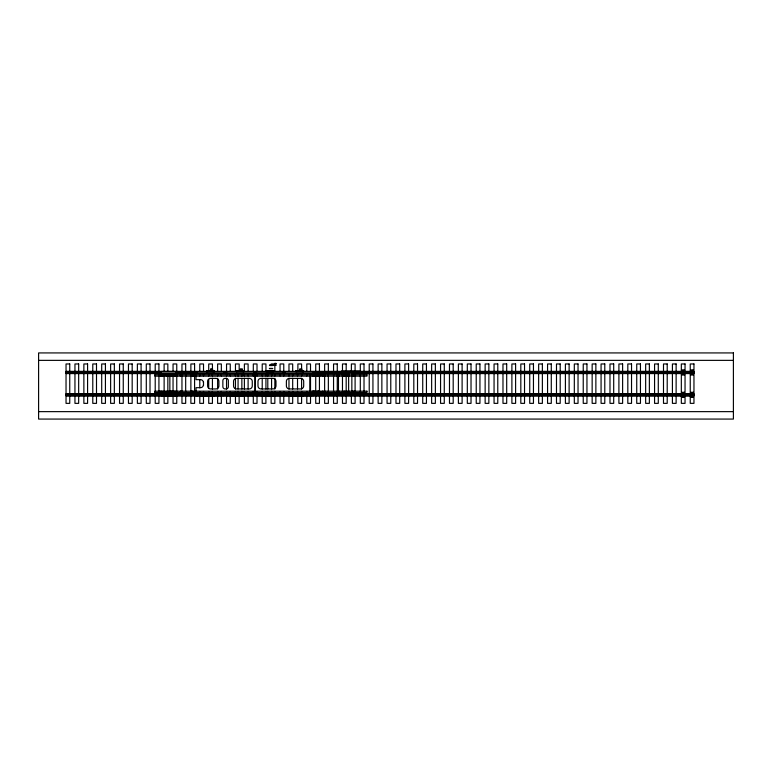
<?xml version="1.0" encoding="UTF-8"?>
<svg xmlns="http://www.w3.org/2000/svg" width="772" height="772" viewBox="0 0 772 772"><rect width="100%" height="100%" fill="white"/><g stroke="black" fill="none" stroke-linecap="round" stroke-linejoin="round"><path stroke-width="1.16" d="M38.6 360.36L733.4 360.36M274.861 363.313L275.865 363.313M274.697 363.68L276.029 363.68M271.136 363.969L276.029 363.873M269.775 364.915L276.029 364.915M269.476 365.291L276.029 365.291M269.476 365.571L272.593 365.571M269.409 368.398L272.661 368.398M269.409 368.688L272.661 368.688M210.466 369.141L212.696 369.141M240.198 369.141L242.427 369.141M299.642 369.141L301.871 369.141M210.466 369.286L212.696 369.286M240.198 369.286L242.427 369.286M299.642 369.286L301.871 369.286M214.558 370.917L206.597 370.917L206.606 371.593M244.28 370.917L236.319 370.917L236.338 371.593M266.108 371.593L266.06 370.917L274.002 370.917M295.772 370.917L303.734 370.917M681.994 370.849L684.368 370.849M690.911 370.849L693.285 370.849M341.446 371.042L359.279 371.042M207.128 371.351L66.189 371.351L66.189 373.58L349.282 373.58M214.355 371.351L236.039 371.351M243.267 371.351L266.157 371.351M273.385 371.351L296.274 371.351M303.502 371.351L693.806 371.351L693.806 373.58L351.685 373.58M161.194 371.486L176.055 371.486M66.189 371.718L161.358 371.718M175.813 371.718L253.708 371.593M254.113 371.718L285.428 371.718M285.669 371.593L342.054 371.718M358.912 371.718L693.806 371.718M66.189 371.93L161.358 371.93M175.813 371.93L197.497 371.93M223.996 371.93L226.408 371.93M254.113 371.93L256.516 371.93M283.025 371.93L285.428 371.93M313.142 371.93L342.054 371.93M358.912 371.93L693.806 371.93M66.189 372.345L161.358 372.345M175.813 372.345L197.497 372.345M223.996 372.345L226.408 372.345M254.113 372.345L256.516 372.345M283.025 372.345L285.428 372.345M313.142 372.345L342.054 372.345M358.912 372.345L693.806 372.345M66.189 372.587L161.358 372.587M175.813 372.587L196.291 372.587M223.996 372.587L226.408 372.587M313.142 372.587L693.806 372.587M66.189 373.001L349.282 373.001M351.685 373.001L693.806 373.001M341.041 373.117L359.694 373.117M66.189 373.214L161.358 373.214M175.813 373.214L196.291 373.214M223.996 373.214L226.408 373.214M313.142 373.214L349.282 373.214M351.685 373.214L693.806 373.214M681.994 374.082L684.368 374.082M690.911 374.082L693.285 374.082M681.994 393.247L684.368 393.247M690.911 393.247L693.285 393.247M340.915 393.315L359.569 393.315M342.054 393.749L66.189 393.749L66.189 395.978L693.806 395.978L693.806 393.749L358.912 393.749M340.915 393.884L359.569 393.884M66.189 394.116L161.358 394.116M175.813 394.116L196.291 394.116M223.996 394.116L226.408 394.116M313.142 394.116L342.054 394.116M358.912 394.116L693.806 394.116M66.189 394.328L342.054 394.328M358.912 394.328L693.806 394.328M66.189 394.743L161.358 394.743M175.813 394.743L196.291 394.743M223.996 394.743L226.408 394.743M313.142 394.743L342.054 394.743M358.912 394.743L693.806 394.743M66.189 394.984L161.358 394.984M175.813 394.984L197.497 394.984M223.996 394.984L226.408 394.984M254.113 394.984L256.516 394.984M283.025 394.984L285.428 394.984M313.142 394.984L693.806 394.984M350.604 395.1L349.88 395.399M66.189 395.399L161.358 395.399M175.813 395.399L197.497 395.399M223.996 395.399L226.408 395.399M254.113 395.399L256.516 395.399M283.025 395.399L285.428 395.399M313.142 395.399L693.806 395.399M66.189 395.602L161.358 395.602M175.813 395.602L197.497 395.602M223.996 395.602L226.408 395.602M254.113 395.602L256.516 395.602M283.025 395.602L285.428 395.602M313.142 395.602L693.806 395.602M161.087 395.843L175.958 395.843M196.493 395.737L223.986 395.737M226.215 395.737L253.708 395.737M255.937 395.737L283.44 395.737M285.669 395.737L313.162 395.737M243.605 396.412L231.793 396.412L231.822 395.737M273.327 396.412L261.515 396.412L261.554 395.737M291.237 396.412L303.049 396.412L303.02 395.737M681.994 396.48L684.368 396.48M690.911 396.48L693.285 396.48M38.6 411.64L733.4 411.64M356.973 395.399L351.935 395.399M355.458 374.825L355.458 376.157M355.458 391.172L355.458 392.504M354.3 374.825L354.3 376.157M354.3 391.172L354.3 392.504M353.2 374.825L353.2 376.157M353.2 391.172L353.2 392.504M351.897 374.825L351.897 376.157M351.897 391.172L351.897 392.504M351.849 373.117L351.849 393.315M351.385 371.129L351.385 363.969L355.101 363.969L355.101 403.36L351.385 403.36L351.385 395.003M348.876 374.825L348.876 376.157M348.876 391.172L348.876 392.504M348.635 373.117L348.635 393.315M348.548 395.399L343.511 395.399M347.091 374.825L347.091 376.157M347.091 391.172L347.091 392.504M344.563 374.825L344.563 376.157M344.563 391.172L344.563 392.504M343.82 374.825L343.82 376.157M343.82 391.172L343.82 392.504M339.255 374.825L339.255 376.157M339.255 391.172L339.255 392.504M338.59 374.825L338.59 376.157M338.59 391.172L338.59 392.504M338.474 373.001L338.474 394.328M337.895 374.825L337.895 376.157M337.895 391.172L337.895 392.504M324.944 374.825L324.944 376.157M324.944 391.172L324.944 392.504M323.092 374.825L323.092 376.157M323.092 391.172L323.092 392.504M322.349 374.825L322.349 376.157M322.349 391.172L322.349 392.504M319.724 374.825L319.724 376.157M319.724 391.172L319.724 392.504M319.55 374.825L319.55 376.157M319.55 391.172L319.55 392.504M319.116 374.825L319.116 376.157M319.116 391.172L319.116 392.504M318.382 374.825L318.382 376.157M318.382 391.172L318.382 392.504M317.996 374.825L317.996 376.157M317.996 391.172L317.996 392.504M317.263 374.825L317.263 376.157M317.263 391.172L317.263 392.504M315.217 374.825L315.217 376.157M315.217 391.172L315.217 392.504M314.735 374.825L314.735 376.157M314.735 391.172L314.735 392.504M314.088 374.825L314.088 376.157M314.088 391.172L314.088 392.504M313.403 374.825L313.403 376.157M313.403 391.172L313.403 392.504M312.988 374.825L312.988 376.157M312.988 391.172L312.988 392.504M312.795 374.825L312.795 376.157M312.795 391.172L312.795 392.504M310.518 371.129L310.518 363.969L306.802 363.969L306.802 371.129M310.518 373.523L310.518 393.807M310.518 396.2L310.518 403.36L306.802 403.36L306.802 396.2M310.055 374.825L310.055 376.157M310.055 391.172L310.055 392.504M309.862 374.825L309.862 392.504M306.802 373.523L306.802 375.906M306.802 391.423L306.802 393.807M303.56 370.917L303.579 371.593M303.319 371.593L303.3 370.917L303.116 371.593M302.971 370.917L303.039 371.593M302.933 370.917L302.817 371.593M302.942 395.737L302.942 396.412M302.749 395.737L302.749 396.412M302.605 370.917L302.605 371.593M302.508 395.737L302.508 396.412M302.277 370.917L302.277 371.593M302.161 395.737L302.161 396.412M301.91 370.917L301.91 371.593M301.755 395.737L301.755 396.412M301.601 371.129L301.601 363.969L297.886 363.969L297.886 371.129M301.601 373.523L301.601 375.906M301.601 378.29L301.601 389.04M301.601 391.423L301.601 393.807M301.601 396.2L301.601 403.36L297.886 403.36L297.886 396.2M301.456 370.917L301.456 371.593M301.312 395.737L301.312 396.412M300.964 370.917L300.964 371.593M300.79 395.737L300.79 396.412M300.443 370.917L300.443 371.593M300.26 395.737L300.26 396.412M299.883 370.917L299.883 371.593M299.69 395.737L299.69 396.412M299.324 370.917L299.324 371.593M299.411 395.737L299.411 396.412M299.131 395.737L299.131 396.412M298.754 370.917L298.754 371.593M298.561 395.737L298.561 396.412M298.204 370.917L298.204 371.593M297.992 395.737L297.992 396.412M297.674 370.917L297.674 371.593M297.519 373.667L297.519 376.022M297.519 378.377L297.519 388.953M297.519 391.308L297.519 393.662M297.21 370.917L297.21 371.593M297.307 395.737L297.307 396.412M296.776 370.917L296.776 371.593M296.67 395.737L296.67 396.412M296.429 370.917L296.429 371.593M296.149 370.917L296.149 371.593M296.004 371.593L295.937 370.917L295.782 371.593M295.56 395.737L295.56 396.412M294.75 395.737L294.75 396.412M292.685 371.129L292.685 363.969L288.969 363.969L288.969 371.129M292.685 373.523L292.685 375.906M292.685 378.29L292.685 389.04M292.685 391.423L292.685 393.807M292.685 396.2L292.685 403.36L288.969 403.36L288.969 396.2M292.627 395.737L292.627 396.412M292.096 395.737L292.096 396.412M291.276 395.737L291.276 396.412M288.969 373.523L288.969 375.906M288.969 378.29L288.969 389.04M288.969 391.423L288.969 393.807M283.768 375.906L283.768 363.969L280.053 363.969L280.053 371.129M283.768 391.423L283.768 403.36L280.053 403.36L280.053 396.2M280.053 373.523L280.053 375.906M280.053 391.423L280.053 393.807M274.851 363.969L274.851 371.129M274.851 373.523L274.851 375.906M274.851 378.29L274.851 389.04M274.851 391.423L274.851 393.807M274.851 396.2L274.851 403.36L271.136 403.36L271.136 396.2M273.857 371.593L273.857 370.917L273.722 371.593M273.577 370.917L273.577 371.593M273.491 370.917L273.394 371.593L273.201 370.917M273.288 395.737L273.22 396.412M273.095 370.917L273.095 371.593M272.873 370.917L272.873 371.593M273.027 395.737L273.027 396.412M272.777 395.737L272.777 396.412M272.555 370.917L272.555 371.593M272.439 395.737L272.439 396.412M272.188 370.917L272.188 371.593M272.033 395.737L272.033 396.412M271.734 370.917L271.734 371.593M271.58 373.667L271.58 376.022M271.58 378.377L271.58 388.953M271.58 391.308L271.58 393.662M271.59 395.737L271.59 396.412M271.242 370.917L271.242 371.593M271.068 395.737L271.068 396.412M270.721 370.917L270.721 371.593M270.538 395.737L270.538 396.412M270.161 370.917L270.161 371.593M269.968 395.737L269.968 396.412M269.689 395.737L269.689 396.412M269.592 370.917L269.592 371.593M269.409 395.737L269.409 396.412M269.032 370.917L269.032 371.593M268.839 395.737L268.839 396.412M268.482 370.917L268.482 371.593M268.27 395.737L268.27 396.412M267.952 370.917L267.952 371.593M267.797 373.667L267.797 376.022M267.797 378.377L267.797 388.953M267.797 391.308L267.797 393.662M267.585 395.737L267.585 396.412M267.488 370.917L267.488 371.593M267.054 370.917L267.054 371.593M266.948 395.737L266.948 396.412M266.707 370.917L266.716 371.593M266.137 370.917L266.166 371.593M265.935 371.129L265.935 363.969L262.219 363.969L262.219 371.129M265.935 373.523L265.935 375.906M265.935 378.29L265.935 389.04M265.935 391.423L265.935 393.807M265.838 395.737L265.935 403.36L262.219 403.36L262.219 396.2M265.018 395.737L265.018 396.412M262.905 395.737L262.905 396.412M262.364 395.737L262.364 396.412M262.219 373.523L262.219 375.906M262.219 378.29L262.219 389.04M262.219 391.423L262.219 393.807M257.018 371.129L257.018 363.969L253.303 363.969L253.303 371.129M257.018 373.523L257.018 375.906M257.018 391.423L257.018 393.807M257.018 396.2L257.018 403.36L253.303 403.36L253.303 396.2M255.32 374.825L255.32 392.504M254.943 376.157L254.943 391.172M253.303 373.523L253.303 375.906M253.303 391.423L253.303 393.807M248.102 371.129L248.102 363.969L244.386 363.969L244.386 371.129M248.102 373.523L248.102 375.906M248.102 378.29L248.102 389.04M248.102 391.423L248.102 393.807M248.102 396.2L248.102 403.36L244.386 403.36L244.386 396.2M244.386 373.523L244.386 375.906M244.386 378.29L244.386 389.04M244.386 391.423L244.386 393.807M244.135 370.917L244.106 371.593M244 370.917L244 371.593M243.865 370.917L243.846 371.593M243.672 370.917L243.759 371.593M243.518 371.593L243.479 370.917L243.373 371.593M243.566 395.737L243.566 396.412M243.296 395.737L243.296 396.412M243.151 370.917L243.151 371.593M243.055 395.737L243.055 396.412M242.833 370.917L242.833 371.593M242.717 395.737L242.717 396.412M242.456 370.917L242.456 371.593M242.311 395.737L242.311 396.412M242.012 370.917L242.012 371.593M241.858 373.667L241.858 376.022M241.858 378.377L241.858 388.953M241.858 391.308L241.858 393.662M241.858 395.737L241.858 396.412M241.52 370.917L241.52 371.593M241.346 395.737L241.346 396.412M240.999 370.917L240.999 371.593M240.816 395.737L240.816 396.412M240.43 370.917L240.43 371.593M240.246 395.737L240.246 396.412M239.967 395.737L239.967 396.412M239.87 370.917L239.87 371.593M239.677 395.737L239.677 396.412M239.301 370.917L239.301 371.593M239.175 371.129L239.175 363.969L235.46 363.969L235.46 371.129M239.117 395.737L239.175 403.36L235.46 403.36L235.46 396.2M238.76 370.917L238.76 371.593M238.538 395.737L238.538 396.412M238.23 370.917L238.23 371.593M238.065 373.667L238.065 376.022M238.065 378.377L238.065 388.953M238.065 391.308L238.065 393.662M237.863 395.737L237.863 396.412M237.766 370.917L237.766 371.593M237.332 370.917L237.332 371.593M237.226 395.737L237.226 396.412M236.985 370.917L236.985 371.593M236.705 370.917L236.705 371.593M236.55 370.917L236.55 371.593M236.406 370.917L236.444 371.593M236.116 395.737L236.116 396.412M235.46 373.523L235.46 375.906M235.46 378.29L235.46 389.04M235.46 391.423L235.46 393.807M235.296 395.737L235.296 396.412M233.183 395.737L233.183 396.412M232.642 395.737L232.642 396.412M230.259 371.129L230.259 363.969L226.543 363.969L226.543 375.906M230.259 373.523L230.259 375.906M230.259 391.423L230.259 393.807M230.259 396.2L230.259 403.36L226.543 403.36L226.543 391.423M226.543 378.29L226.543 389.04M221.342 371.129L221.342 363.969L217.627 363.969L217.627 371.129M221.342 373.523L221.342 375.906M221.342 391.423L221.342 393.807M221.342 396.2L221.342 403.36L217.627 403.36L217.627 396.2M217.627 373.523L217.627 375.906M217.627 378.29L217.627 389.04M217.627 391.423L217.627 393.807M214.384 370.917L214.413 371.593M214.278 370.917L214.278 371.593M214.124 370.917L214.037 371.593M213.95 370.917L213.873 371.593M213.796 370.917L213.757 371.593M213.844 395.737L213.844 396.412L202.061 396.412L202.1 395.737M213.651 370.917L213.651 371.593M213.574 395.737L213.574 396.412M213.429 370.917L213.429 371.593M213.333 395.737L213.333 396.412M213.101 370.917L213.101 371.593M212.985 395.737L212.985 396.412M212.734 370.917L212.734 371.593M212.59 395.737L212.59 396.412M212.425 371.129L212.425 363.969L208.71 363.969L208.71 371.129M212.425 373.523L212.425 375.906M212.425 378.29L212.425 389.04M212.425 391.423L212.425 393.807M212.425 396.2L212.425 403.36L208.71 403.36L208.816 395.737M212.29 370.917L212.29 371.593M212.136 395.737L212.136 396.412M211.798 370.917L211.798 371.593M211.625 395.737L211.625 396.412M211.277 370.917L211.277 371.593M211.094 395.737L211.094 396.412M210.708 370.917L210.708 371.593M210.524 395.737L210.524 396.412M210.235 395.737L210.235 396.412M210.148 370.917L210.148 371.593M209.955 395.737L209.955 396.412M209.579 370.917L209.579 371.593M209.386 395.737L209.386 396.412M209.038 370.917L209.038 371.593M208.71 373.523L208.71 375.906M208.71 379.486L208.71 387.843M208.71 391.423L208.71 393.807M208.508 370.917L208.508 371.593M208.141 395.737L208.141 396.412M208.044 370.917L208.044 371.593M207.6 370.917L207.6 371.593M207.504 395.737L207.504 396.412M207.263 370.917L207.263 371.593M206.973 370.917L207.05 371.593M206.828 370.917L206.828 371.593M206.722 370.917L206.761 371.593M206.394 395.737L206.394 396.412M205.574 395.737L205.574 396.412M203.509 371.129L203.509 363.969L199.794 363.969L199.794 371.129M203.509 373.523L203.509 375.906M203.509 381.87L203.509 385.45M203.509 391.423L203.509 393.807M203.461 395.737L203.509 403.36L199.794 403.36L199.794 396.2M202.92 395.737L202.92 396.412M199.794 373.523L199.794 375.906M199.794 379.486L199.794 387.843M199.794 391.423L199.794 393.807M196.059 374.825L196.02 379.65L200.479 379.65A2.972 2.972 0 0 1 203.451 382.623M196.059 392.504L196.02 387.679L200.479 387.679A2.972 2.972 0 0 0 203.451 384.707M194.949 374.825L194.949 376.157M194.949 391.172L194.949 392.504M194.322 374.825L194.322 376.157M194.322 391.172L194.322 392.504M192.894 374.825L192.894 376.157M192.894 391.172L192.894 392.504M192.006 374.825L192.006 376.157M192.006 391.172L192.006 392.504M191.707 374.825L191.784 376.157M191.784 391.172L191.707 392.504M180.638 374.825L180.716 376.157M180.716 391.172L180.638 392.504M180.416 374.825L180.416 376.157M180.416 391.172L180.416 392.504M176.547 374.825L176.547 376.157M176.547 391.172L176.547 392.504M175.437 374.825L175.437 376.157M175.437 391.172L175.437 392.504M174.472 374.825L174.472 376.157M174.472 391.172L174.472 392.504M173.044 371.129L173.044 363.969L176.759 363.969L176.759 403.36L173.044 403.36L173.044 396.2M173.044 373.523L173.044 393.807M172.909 374.825L172.909 376.157M172.909 391.172L172.909 392.504M172.088 374.825L172.088 376.157M172.088 391.172L172.088 392.504M171.423 374.825L171.423 376.157M171.423 391.172L171.423 392.504M170.757 374.825L170.757 376.157M170.757 391.172L170.757 392.504M169.859 373.561L169.859 393.759M167.842 371.129L167.842 363.969L164.127 363.969L164.127 371.129M167.842 373.523L167.842 393.807M167.842 396.2L167.842 403.36L164.127 403.36L164.127 396.2M167.485 374.825L167.485 376.157M167.485 391.172L167.485 392.504M166.887 374.825L166.887 376.157M166.887 391.172L166.887 392.504M164.658 374.825L164.658 376.157M164.658 391.172L164.658 392.504M164.127 373.523L164.127 393.807M162.168 374.825L162.168 376.157M162.168 391.172L162.168 392.504M161.464 374.825L161.464 376.157M161.464 391.172L161.464 392.504M160.422 374.825L160.422 376.157M160.422 391.172L160.422 392.504M159.457 374.825L159.457 376.157M159.457 391.172L159.457 392.504M159.157 374.825L159.157 376.157M159.157 391.172L159.157 392.504M733.4 352.929L38.6 352.929L38.6 419.071L733.4 419.071L733.4 352.929M69.75 363.969L66.035 363.969L66.035 403.36L69.75 403.36L69.75 363.969M78.667 363.969L74.952 363.969L74.952 403.36L78.667 403.36L78.667 363.969M87.583 363.969L83.868 363.969L83.868 403.36L87.583 403.36L87.583 363.969M96.5 363.969L92.785 363.969L92.785 403.36L96.5 403.36L96.5 363.969M105.426 363.969L101.701 363.969L101.701 403.36L105.426 403.36L105.426 363.969M114.343 363.969L110.628 363.969L110.628 403.36L114.343 403.36L114.343 363.969M123.259 363.969L119.544 363.969L119.544 403.36L123.259 403.36L123.259 363.969M132.176 363.969L128.461 363.969L128.461 403.36L132.176 403.36L132.176 363.969M141.093 363.969L137.377 363.969L137.377 403.36L141.093 403.36L141.093 363.969M150.009 363.969L146.294 363.969L146.294 403.36L150.009 403.36L150.009 363.969M158.926 363.969L155.211 363.969L155.211 403.36L158.926 403.36L158.926 363.969M185.676 363.969L181.96 363.969L181.96 403.36L185.676 403.36L185.676 363.969M194.592 363.969L190.877 363.969L190.877 403.36L194.592 403.36L194.592 363.969M319.434 363.969L315.719 363.969L315.719 403.36L319.434 403.36L319.434 363.969M328.351 363.969L324.636 363.969L324.636 403.36L328.351 403.36L328.351 363.969M337.267 363.969L333.552 363.969L333.552 403.36L337.267 403.36L337.267 363.969M346.184 363.969L342.469 363.969L342.469 403.36L346.184 403.36L346.184 363.969M364.017 363.969L360.302 363.969L360.302 403.36L364.017 403.36L364.017 363.969M372.934 363.969L369.219 363.969L369.219 403.36L372.934 403.36L372.934 363.969M381.86 363.969L378.135 363.969L378.135 403.36L381.86 403.36L381.86 363.969M390.777 363.969L387.062 363.969L387.062 403.36L390.777 403.36L390.777 363.969M399.693 363.969L395.978 363.969L395.978 403.36L399.693 403.36L399.693 363.969M408.61 363.969L404.895 363.969L404.895 403.36L408.61 403.36L408.61 363.969M417.527 363.969L413.811 363.969L413.811 403.36L417.527 403.36L417.527 363.969M426.443 363.969L422.728 363.969L422.728 403.36L426.443 403.36L426.443 363.969M435.36 363.969L431.644 363.969L431.644 403.36L435.36 403.36L435.36 363.969M444.276 363.969L440.561 363.969L440.561 403.36L444.276 403.36L444.276 363.969M453.193 363.969L449.478 363.969L449.478 403.36L453.193 403.36L453.193 363.969M462.11 363.969L458.394 363.969L458.394 403.36L462.11 403.36L462.11 363.969M471.026 363.969L467.311 363.969L467.311 403.36L471.026 403.36L471.026 363.969M479.943 363.969L476.227 363.969L476.227 403.36L479.943 403.36L479.943 363.969M488.859 363.969L485.144 363.969L485.144 403.36L488.859 403.36L488.859 363.969M497.776 363.969L494.061 363.969L494.061 403.36L497.776 403.36L497.776 363.969M506.693 363.969L502.977 363.969L502.977 403.36L506.693 403.36L506.693 363.969M515.609 363.969L511.894 363.969L511.894 403.36L515.609 403.36L515.609 363.969M524.535 363.969L520.82 363.969L520.82 403.36L524.535 403.36L524.535 363.969M533.452 363.969L529.737 363.969L529.737 403.36L533.452 403.36L533.452 363.969M542.369 363.969L538.653 363.969L538.653 403.36L542.369 403.36L542.369 363.969M551.285 363.969L547.57 363.969L547.57 403.36L551.285 403.36L551.285 363.969M560.202 363.969L556.487 363.969L556.487 403.36L560.202 403.36L560.202 363.969M569.118 363.969L565.403 363.969L565.403 403.36L569.118 403.36L569.118 363.969M578.035 363.969L574.32 363.969L574.32 403.36L578.035 403.36L578.035 363.969M586.952 363.969L583.236 363.969L583.236 403.36L586.952 403.36L586.952 363.969M595.868 363.969L592.153 363.969L592.153 403.36L595.868 403.36L595.868 363.969M604.785 363.969L601.07 363.969L601.07 403.36L604.785 403.36L604.785 363.969M613.701 363.969L609.986 363.969L609.986 403.36L613.701 403.36L613.701 363.969M622.618 363.969L618.903 363.969L618.903 403.36L622.618 403.36L622.618 363.969M631.535 363.969L627.819 363.969L627.819 403.36L631.535 403.36L631.535 363.969M640.451 363.969L636.736 363.969L636.736 403.36L640.451 403.36L640.451 363.969M649.368 363.969L645.653 363.969L645.653 403.36L649.368 403.36L649.368 363.969M658.284 363.969L654.569 363.969L654.569 403.36L658.284 403.36L658.284 363.969M667.211 363.969L663.495 363.969L663.495 403.36L667.211 403.36L667.211 363.969M676.127 363.969L672.412 363.969L672.412 403.36L676.127 403.36L676.127 363.969M685.044 363.969L681.329 363.969L681.329 403.36L685.044 403.36L685.044 363.969M693.96 363.969L690.245 363.969L690.245 403.36L693.96 403.36L693.96 363.969M684.368 369.904L681.994 369.904L681.994 375.028L684.368 375.028L684.368 369.904M693.285 369.904L690.911 369.904L690.911 375.028L693.285 375.028L693.285 369.904M366.98 374.825L154.931 374.825L154.931 376.157L366.98 376.157L366.98 374.825M215.938 378.386L210.582 378.386A2.972 2.972 0 0 0 207.61 381.358L207.61 385.971A2.972 2.972 0 0 0 210.582 388.943L215.938 388.943A2.972 2.972 0 0 0 218.91 385.971L218.91 381.358A2.972 2.972 0 0 0 215.938 378.386M226.128 378.386L225.086 378.386A2.229 2.229 0 0 0 222.857 380.615L222.857 386.714A2.229 2.229 0 0 0 225.086 388.943L226.128 388.943A2.229 2.229 0 0 0 228.358 386.714L228.358 380.615A2.229 2.229 0 0 0 226.128 378.386M249.298 378.386L236.521 378.386A2.972 2.972 0 0 0 233.549 381.358L233.549 385.971A2.972 2.972 0 0 0 236.521 388.943L249.298 388.943A2.972 2.972 0 0 0 252.27 385.971L252.27 381.358A2.972 2.972 0 0 0 249.298 378.386M273.008 378.386L260.965 378.386A2.972 2.972 0 0 0 257.993 381.358L257.993 385.971A2.972 2.972 0 0 0 260.965 388.943L273.008 388.943A2.972 2.972 0 0 0 275.98 385.971L275.98 381.358A2.972 2.972 0 0 0 273.008 378.386M300.723 378.386L289.355 378.386A2.972 2.972 0 0 0 286.383 381.358L286.383 385.971A2.972 2.972 0 0 0 289.355 388.943L300.723 388.943A2.972 2.972 0 0 0 303.695 385.971L303.695 381.358A2.972 2.972 0 0 0 300.723 378.386M366.98 391.172L154.931 391.172L154.931 392.504L366.98 392.504L366.98 391.172M684.368 392.301L681.994 392.301L681.994 397.426L684.368 397.426L684.368 392.301M693.285 392.301L690.911 392.301L690.911 397.426L693.285 397.426L693.285 392.301M266.494 371.593L266.494 370.917L266.427 371.593"/></g></svg>
